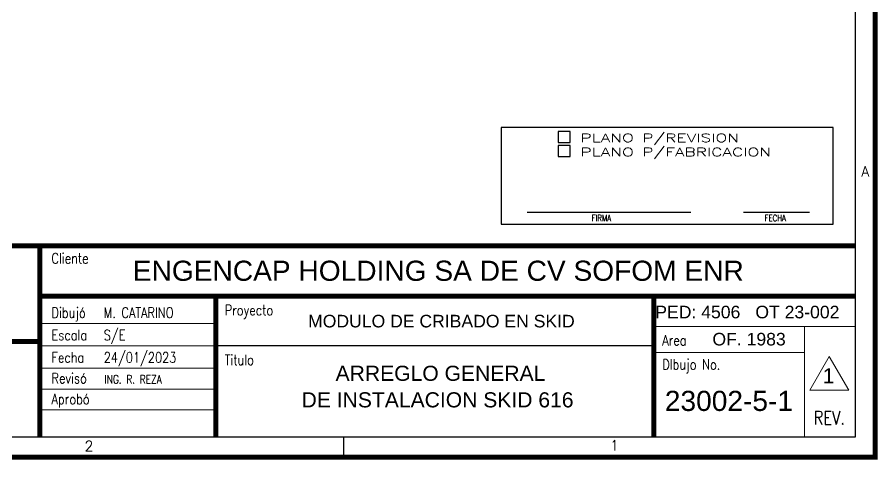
# Model space of a CAD drawing. Header units: millimetres. Extents: x 0 to 55611, y 0 to 32827.
# Drawn here: x 38897 to 49155, y 971 to 6244 of the extents above; entities that cross this region are included whole.
import ezdxf
from ezdxf.enums import TextEntityAlignment as Align

# ---------------------------------------------------------------- set-up
doc = ezdxf.new("R2010")
doc.units = ezdxf.units.MM
doc.header["$LTSCALE"] = 10
doc.styles.add('Sans Serif', font='sanss___.ttf', dxfattribs={"width": 0.8})
doc.styles.get("Standard").update_dxf_attribs({"font": 'romans.shx'})

msp = doc.modelspace()

# ---------------------------------------------------------------- linework, layer by layer
for p, q in [((48885.3, 31841.1), (48885.3, 1241.1)), ((46485.3, 2327.7), (41265.3, 2327.7)), ((48885.3, 1241.1), (671.7, 1241.1))]:
    msp.add_line(p, q)
at = {"color": 1}
for p, q in [((44976.1, 3921.5), (46926.6, 3921.5)), ((47555.9, 3921.5), (48341.3, 3921.5))]:
    msp.add_line(p, q, dxfattribs=at)
at = {"color": 1, "lineweight": 18}
for p, q in [((41265.3, 2594.6), (39165.3, 2594.6)), ((48885.3, 2561.1), (46485.3, 2561.1)), ((48280.6, 1241.1), (48280.6, 2561.1)), ((41265.3, 2327.7), (39165.3, 2327.7)), ((48280.6, 2247.5), (46485.3, 2247.5)), ((48577.7, 2203.4), (48345.7, 1801.5)), ((48809.7, 1801.5), (48577.7, 2203.4)), ((41265.3, 2060.9), (39165.3, 2060.9)), ((41265.3, 1813.4), (39165.3, 1813.4)), ((48345.7, 1801.5), (48809.7, 1801.5)), ((41265.3, 1565.9), (39165.3, 1565.9))]:
    msp.add_line(p, q, dxfattribs=at)
at = {"color": 0}
msp.add_line((42791.7, 1001.1), (42791.7, 1241.1), dxfattribs=at)
at = {"const_width": 60}
msp.add_lwpolyline([(431.7, 32081.1), (49125.3, 32081.1), (49125.3, 1001.1), (431.7, 1001.1)], close=True, dxfattribs=at)
at = {"color": 6}
msp.add_lwpolyline([(44666.7, 3777), (48621.7, 3777), (48621.7, 4931.3), (44666.7, 4931.3)], close=True, dxfattribs=at)
for points in [[(45344.5, 4751.6), (45486.8, 4751.6), (45486.8, 4881.7), (45344.5, 4881.7)], [(45344.5, 4585.5), (45486.8, 4585.5), (45486.8, 4715.7), (45344.5, 4715.7)]]:
    msp.add_lwpolyline(points, close=True)
at = {"const_width": 60}
for points in [[(48885.3, 3521.1), (10031.2, 3521.1), (10031.2, 1241.1)], [(39165.3, 3521.1), (39165.3, 1241.1)], [(48885.3, 2921.1), (39165.3, 2921.1)], [(41265.3, 2921.1), (41265.3, 1241.1)], [(46485.3, 1241.1), (46485.3, 2921.1)], [(39165.3, 2381.1), (34091.2, 2381.1)]]:
    msp.add_lwpolyline(points, dxfattribs=at)

# ---------------------------------------------------------------- texts
at = {"color": 0}
for s, height, width, p in [('PLANO P/REVISION', 99, 1.5, (45610.6, 4757.1)), ('PLANO P/FABRICACION', 99, 1.5, (45610.6, 4588)), ('M. CATARINO', 123.75, 0.8, (39928.6, 2662)), ('S/E', 123.75, 0.8, (39928.6, 2395.1)), ('24/01/2023', 123.75, 0.8, (39928.6, 2128.3)), ('ING. R. REZA', 99, 0.8, (39935.8, 1880.6))]:
    msp.add_text(s, height=height, dxfattribs=dict(at, width=width)).set_placement(p)
at = {"color": 1, "width": 0.8}
for s, height, p in [('FIRMA      ', 76.032, (45745.2, 3812.8)), ('FECHA', 76.03, (47805.3, 3812.8))]:
    msp.add_text(s, height=height, dxfattribs=at).set_placement(p)
at = {"color": 1, "lineweight": 18, "width": 0.8}
for s, p in [('Cliente', (39306.6, 3309.3)), ('Proyecto', (41371.3, 2692.2)), ('Area', (46586.7, 2332.9)), ('Titulo', (41371.3, 2099.6))]:
    msp.add_text(s, height=123.75, dxfattribs=at).set_placement(p)
at = {"color": 5, "style": 'Sans Serif'}
for s, height, p in [('ENGENCAP HOLDING SA DE CV SOFOM ENR ', 240, (43963.2, 3103.5)), ('PED: 4506', 150, (47010.2, 2656.4)), ('OT 23-002', 150, (48196.9, 2656.4)), ('MODULO DE CRIBADO EN SKID ', 150, (43982.7, 2548.3)), ('OF. 1983', 150, (47620.9, 2333.3)), ('ARREGLO GENERAL', 180, (43942.7, 1911.7)), ('1', 180, (48568.2, 1880.9)), ('DE INSTALACION SKID 616 ', 180, (43942.7, 1595.4)), ('23002-5-1 ', 240, (47427.4, 1552.7))]:
    msp.add_text(s, height=height, dxfattribs=at).set_placement(p, align=Align.CENTER)
at = {"color": 5, "lineweight": 18, "width": 0.8}
for s, height, p in [('Dibujó', 123.75, (39306.6, 2662)), ('Escala', 123.75, (39306.6, 2395.1)), ('Fecha', 123.75, (39306.6, 2128.3)), ('DIbujo No.', 123.75, (46586.7, 2045.8)), ('Revisó', 123.75, (39306.6, 1880.8)), ('Aprobó', 123.75, (39306.6, 1633.3)), ('REV.', 160.87, (48389.6, 1391.3))]:
    msp.add_text(s, height=height, dxfattribs=at).set_placement(p)
at = {"color": 0, "char_height": 123.7, "attachment_point": 1}
for s, insert in [('A', (48958.3, 4468.8)), ('2', (39699.7, 1196.1)), ('1', (45963.7, 1203.7))]:
    msp.add_mtext(s, dxfattribs=dict(at, insert=insert))

doc.saveas('drawing.dxf')
